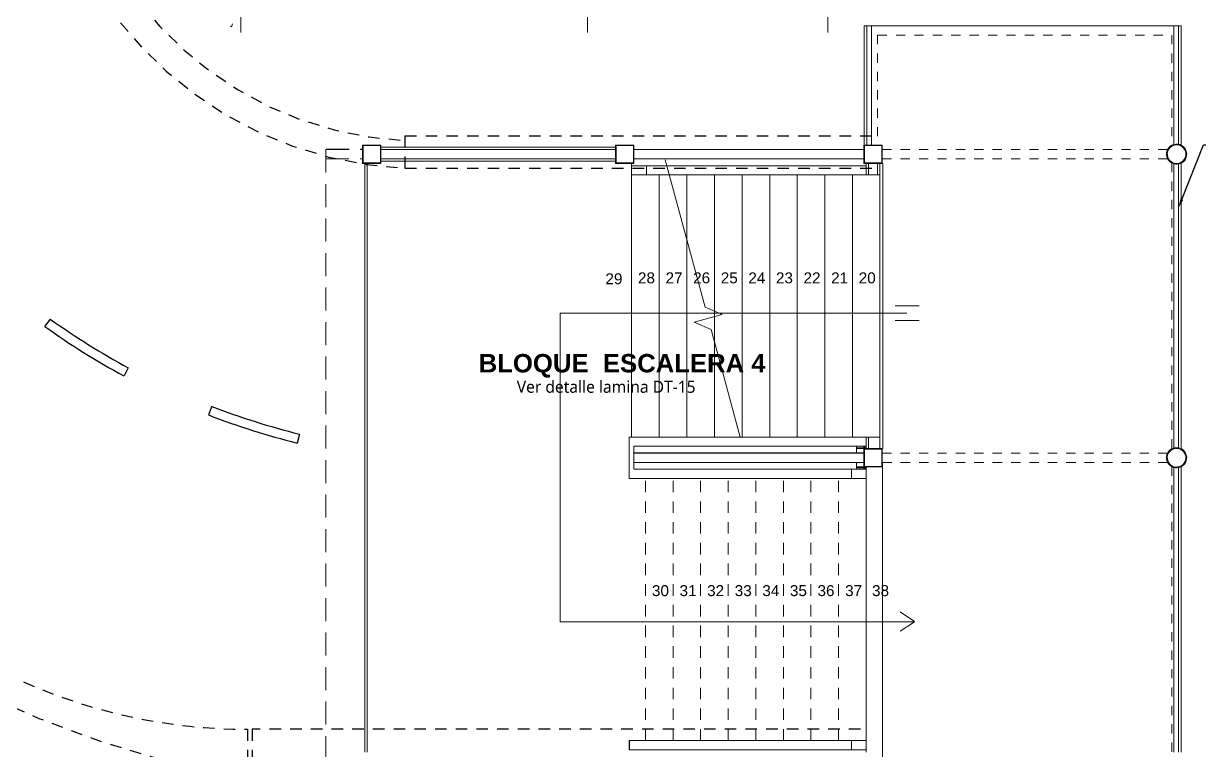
# Model space of a CAD drawing. Header units: metres. Extents: x 28 to 148, y 23 to 113.
# Drawn here: x 41.95 to 54.74, y 52.92 to 60.83 of the extents above; entities that cross this region are included whole.
import ezdxf
from ezdxf import colors
from ezdxf.entities.mleader import LeaderData, LeaderLine
from ezdxf.enums import TextEntityAlignment as Align
from ezdxf.math import Vec2, Vec3

# ---------------------------------------------------------------- set-up
doc = ezdxf.new("R2010")
doc.units = ezdxf.units.M
for name, pattern in [('DASHED2', [0.375, 0.25, -0.125]), ('HIDDEN2', [0.1875, 0.125, -0.0625]), ('RAYITAS2', [0.1875, 0.125, -0.0625]), ('Trazo pequeño', [3, 2, -1])]:
    doc.linetypes.add(name, pattern=pattern)
for name, color, linetype, lineweight in [('COLUMNAS 50', 32, 'Continuous', 70), ('GRAFO 0 BLANCO', 7, 'Continuous', 0), ('letras sr', 7, 'Continuous', 5), ('MK-LINEAS GENERALES', 7, 'Continuous', 0), ('Proyeccciones', 1, 'DASHED2', 18), ('S-STRS', 31, 'Continuous', 9), ('S-STRS-ANNO', 31, 'Continuous', 9), ('S-STRS-MBND', 31, 'Trazo pequeño', 9), ('Structural - Bearing_Pen_No__20', 1, 'Continuous', 0), ('Vanos', 140, 'Continuous', 5)]:
    doc.layers.add(name, color=color, linetype=linetype, lineweight=lineweight)
doc.layers.add('Separador de bike pintado', color=8, linetype='Continuous')
doc.styles.add('Arial_10', font='arial.ttf', dxfattribs={"height": 119.0625})
doc.styles.add('Generales', font='trebuc.ttf', dxfattribs={"height": 0.1})
doc.styles.add('TURBO_BASS', font='swisseb.ttf')

msp = doc.modelspace()

# ---------------------------------------------------------------- linework, layer by layer
at = {"color": 251, "linetype": 'HIDDEN2', "lineweight": -3, "true_color": 0x636466}
for p, q in [((46.1, 59.604), (51.228, 59.604)), ((46.1, 59.604), (46.1, 59.253)), ((46.1, 59.253), (51.228, 59.253)), ((44.386, 53.153), (44.386, 52.803)), ((51.052, 53.153), (44.437, 53.153)), ((44.437, 53.153), (44.437, 52.803))]:
    msp.add_line(p, q, dxfattribs=at)
msp.add_line((48.539, 53.03), (48.539, 52.93))
for centre, radius, start, end in [((46.292, 63.449), 4.2, 178.6112, 267.3714), ((46.292, 63.449), 3.9, 178.6112, 267.169), ((46.292, 63.449), 11, 194.5626, 255.4251), ((44.386, 59.153), 6, 246.0705, 270.0062)]:
    msp.add_arc(centre, radius, start, end, dxfattribs=at)
at = {"layer": 'COLUMNAS 50', "color": 1, "linetype": 'Continuous', "lineweight": 5}
msp.add_line((50.699, 60.908), (50.699, 60.728), dxfattribs=at)
at = {"layer": 'GRAFO 0 BLANCO'}
for p, q in [((51.091, 60.8), (54.539, 60.8)), ((54.459, 60.8), (54.459, 59.503)), ((54.509, 60.8), (54.509, 59.503)), ((54.539, 60.8), (54.539, 59.503)), ((45.664, 59.305), (45.664, 52.905)), ((54.459, 59.308), (54.459, 56.203)), ((54.509, 59.308), (54.509, 56.203)), ((54.539, 59.308), (54.539, 56.203)), ((51.291, 56.055), (51.291, 52.855)), ((54.459, 56.008), (54.459, 52.903)), ((54.509, 56.008), (54.509, 52.903)), ((54.539, 56.008), (54.539, 52.903))]:
    msp.add_line(p, q, dxfattribs=at)
at = {"layer": 'MK-LINEAS GENERALES', "color": 7, "linetype": 'Continuous'}
for p, q in [((51.091, 60.8), (51.091, 59.505)), ((51.121, 60.8), (51.121, 59.505)), ((51.171, 60.8), (51.171, 59.505)), ((45.639, 59.505), (45.639, 59.305)), ((45.839, 59.505), (45.639, 59.505)), ((45.833, 59.499), (45.645, 59.499)), ((45.645, 59.499), (45.645, 59.311)), ((45.833, 59.311), (45.833, 59.499)), ((45.839, 59.305), (45.839, 59.505)), ((48.389, 59.48), (45.839, 59.48)), ((45.839, 59.455), (48.389, 59.455)), ((48.589, 59.505), (48.389, 59.505)), ((48.389, 59.505), (48.389, 59.305)), ((48.583, 59.499), (48.395, 59.499)), ((48.395, 59.499), (48.395, 59.311)), ((48.583, 59.311), (48.583, 59.499)), ((48.589, 59.305), (48.589, 59.505)), ((48.589, 59.455), (51.089, 59.455)), ((51.089, 59.505), (51.089, 59.305)), ((51.289, 59.505), (51.089, 59.505)), ((51.095, 59.499), (51.095, 59.311)), ((51.283, 59.499), (51.095, 59.499)), ((51.283, 59.355), (51.283, 59.499)), ((51.289, 59.305), (51.289, 59.505)), ((45.839, 59.355), (48.389, 59.355)), ((48.395, 59.33), (45.839, 59.33)), ((48.589, 59.355), (51.089, 59.355)), ((51.283, 59.311), (51.283, 59.355)), ((45.839, 59.305), (45.639, 59.305)), ((45.645, 59.311), (45.833, 59.311)), ((45.689, 59.305), (45.689, 52.905)), ((48.589, 59.305), (48.389, 59.305)), ((48.395, 59.311), (48.583, 59.311)), ((48.564, 56.33), (48.564, 59.311)), ((48.564, 59.28), (51.114, 59.28)), ((48.724, 59.18), (48.724, 59.28)), ((51.289, 59.305), (51.089, 59.305)), ((51.095, 59.311), (51.283, 59.311)), ((51.114, 59.305), (51.114, 59.18)), ((51.139, 59.18), (51.139, 59.305)), ((51.239, 59.305), (51.239, 59.18)), ((51.264, 59.305), (51.264, 56.205)), ((51.294, 59.305), (51.294, 56.205)), ((48.564, 59.18), (51.264, 59.18)), ((48.865, 59.18), (48.865, 56.33)), ((49.165, 59.18), (49.165, 56.33)), ((49.465, 59.18), (49.465, 56.33)), ((49.765, 59.18), (49.765, 56.33)), ((50.065, 59.18), (50.065, 56.33)), ((50.365, 59.18), (50.365, 56.33)), ((50.665, 59.18), (50.665, 56.33)), ((50.964, 59.18), (50.964, 56.33)), ((48.539, 56.33), (51.264, 56.33)), ((48.539, 55.88), (48.539, 56.33)), ((51.114, 56.33), (51.114, 56.205)), ((51.139, 56.205), (51.139, 56.33)), ((48.589, 56.23), (51.114, 56.23)), ((48.589, 55.98), (48.589, 56.23)), ((48.589, 56.159), (51.089, 56.159)), ((48.589, 56.155), (51.089, 56.155)), ((51.009, 56.159), (51.009, 56.23)), ((51.114, 56.214), (51.009, 56.214)), ((51.289, 56.205), (51.009, 56.205)), ((51.089, 56.23), (51.089, 55.98)), ((51.283, 56.199), (51.095, 56.199)), ((51.095, 56.199), (51.095, 56.011)), ((51.098, 56.214), (51.098, 56.23)), ((51.283, 56.155), (51.283, 56.199)), ((51.283, 56.011), (51.283, 56.155)), ((51.289, 56.005), (51.289, 56.205)), ((48.589, 56.055), (51.089, 56.055)), ((51.009, 55.98), (51.009, 56.055)), ((51.289, 56.005), (51.009, 56.005)), ((51.095, 56.011), (51.283, 56.011)), ((51.114, 56.005), (51.114, 52.905)), ((51.114, 55.88), (48.539, 55.88)), ((51.114, 55.98), (48.589, 55.98)), ((50.954, 55.88), (50.954, 55.98)), ((51.114, 55.996), (51.009, 55.996)), ((51.098, 55.996), (51.098, 55.98)), ((51.114, 53.03), (48.539, 53.03)), ((50.954, 53.03), (50.954, 52.93)), ((51.114, 52.93), (48.539, 52.93))]:
    msp.add_line(p, q, dxfattribs=at)
at = {"layer": 'MK-LINEAS GENERALES', "color": 7, "linetype": 'RAYITAS2'}
for p, q in [((48.714, 53.03), (48.714, 55.88)), ((49.014, 53.03), (49.014, 55.88)), ((49.314, 53.03), (49.314, 55.88)), ((49.614, 53.03), (49.614, 55.88)), ((49.914, 53.03), (49.914, 55.88)), ((50.214, 53.03), (50.214, 55.88)), ((50.513, 53.03), (50.513, 55.88)), ((50.813, 53.03), (50.813, 55.88))]:
    msp.add_line(p, q, dxfattribs=at)
at = {"layer": 'MK-LINEAS GENERALES', "color": 7, "linetype": 'Continuous'}
for centre, radius, start, end in [((54.489, 59.405), 0.11, 297.1422, 297.1115), ((54.489, 59.405), 0.101, 299.5616, 299.5277), ((54.489, 56.105), 0.11, 297.1422, 297.1115), ((54.489, 56.105), 0.101, 299.5616, 299.5277)]:
    msp.add_arc(centre, radius, start, end, dxfattribs=at)
at = {"layer": 'Proyeccciones', "linetype": 'DASHED2', "lineweight": 9, "ltscale": 0.4}
for p, q in [((51.239, 60.7), (54.439, 60.7)), ((51.239, 60.7), (51.239, 59.505)), ((54.439, 60.7), (54.439, 59.503)), ((51.289, 59.455), (54.392, 59.455)), ((51.289, 59.355), (54.392, 59.355)), ((54.439, 59.308), (54.439, 56.203)), ((51.289, 56.155), (54.392, 56.155)), ((51.289, 56.055), (54.392, 56.055)), ((54.392, 56.055), (51.289, 56.055)), ((54.439, 56.008), (54.439, 52.903))]:
    msp.add_line(p, q, dxfattribs=at)
at = {"layer": 'Proyeccciones'}
for p, q in [((45.239, 59.455), (45.639, 59.455)), ((45.239, 59.455), (45.239, 52.752)), ((45.243, 59.459), (45.639, 59.459)), ((45.239, 59.355), (45.639, 59.355))]:
    msp.add_line(p, q, dxfattribs=at)
at = {"layer": 'S-STRS'}
for p, q in [((51.555, 57.677), (47.786, 57.677)), ((47.786, 54.323), (47.786, 57.677)), ((51.43, 57.758), (51.69, 57.758)), ((51.43, 57.596), (51.69, 57.596)), ((51.641, 54.325), (51.483, 54.429)), ((51.641, 54.323), (47.786, 54.323)), ((51.641, 54.323), (51.483, 54.219))]:
    msp.add_line(p, q, dxfattribs=at)
at = {"layer": 'S-STRS-MBND', "linetype": 'Continuous'}
for p, q in [((48.93, 59.343), (49.363, 57.741)), ((49.363, 57.741), (49.547, 57.661)), ((49.547, 57.661), (49.245, 57.579)), ((49.245, 57.579), (49.429, 57.5)), ((49.429, 57.5), (49.745, 56.33))]:
    msp.add_line(p, q, dxfattribs=at)
at = {"layer": 'Separador de bike pintado'}
for p, q in [((42.186, 57.531), (42.244, 57.612)), ((43.092, 57.083), (43.045, 56.995)), ((44, 56.664), (43.964, 56.57)), ((44, 56.664), (43.964, 56.57)), ((44.954, 56.362), (44.929, 56.265)), ((44.954, 56.362), (44.929, 56.265))]:
    msp.add_line(p, q, dxfattribs=at)
for radius, start, end in [(7.95, 234.4044, 241.6159), (8.05, 234.4033, 241.6159), (7.95, 248.8277, 256.044), (7.95, 248.8277, 256.044), (8.05, 248.8277, 256.0394), (8.05, 248.8277, 256.0394)]:
    msp.add_arc((46.871, 64.077), radius, start, end, dxfattribs=at)
at = {"layer": 'Structural - Bearing_Pen_No__20', "linetype": 'Continuous'}
for p, q in [((44.316, 60.908), (44.316, 60.728)), ((48.083, 60.908), (48.083, 60.728))]:
    msp.add_line(p, q, dxfattribs=at)
at = {"layer": 'Vanos', "color": 145, "lineweight": 5}
for p, q in [((44.213, 60.789), (44.198, 60.798)), ((44.224, 60.823), (44.213, 60.789))]:
    msp.add_line(p, q, dxfattribs=at)

# ---------------------------------------------------------------- texts
at = {"layer": 'letras sr', "style": 'TURBO_BASS'}
msp.add_text('BLOQUE  ESCALERA 4', height=0.2, dxfattribs=at).set_placement((48.461, 57.033), align=Align.CENTER)
at = {"layer": 'letras sr', "insert": (47.315, 57.158), "char_height": 0.115, "attachment_point": 1, "style": 'Generales'}
msp.add_mtext('{\\H1.13043x; \\PVer detalle lamina DT-15}', dxfattribs=at)
at = {"layer": 'S-STRS-ANNO', "char_height": 0.1191, "attachment_point": 1, "line_spacing_factor": 0.941778, "style": 'Arial_10'}
for s, insert, width in [('29', (48.279, 58.11), 0.21978), ('28', (48.633, 58.12), 0.10989), ('27', (48.933, 58.12), 0.10989), ('26', (49.233, 58.12), 0.10989), ('25', (49.533, 58.12), 0.10989), ('24', (49.833, 58.12), 0.10989), ('23', (50.133, 58.12), 0.10989), ('22', (50.433, 58.12), 0.10989), ('21', (50.733, 58.12), 0.10989), ('20', (51.033, 58.12), 0.10989), ('30', (48.785, 54.72), 0.21978), ('31', (49.085, 54.72), 0.21978), ('32', (49.385, 54.72), 0.21978), ('33', (49.685, 54.72), 0.21978), ('34', (49.985, 54.72), 0.21978), ('35', (50.285, 54.72), 0.21978), ('36', (50.585, 54.72), 0.21978), ('37', (50.885, 54.72), 0.21978), ('38', (51.178, 54.72), 0.21978)]:
    msp.add_mtext(s, dxfattribs=dict(at, insert=insert, width=width))

# ---------------------------------------------------------------- leaders
at = {"layer": 'letras sr'}
ml = msp.add_multileader_mtext('Standard', dxfattribs=at)
ml.set_content('{\\H1.13043x;Baranda  tipo II\\P (ver detalle\\PLAMINA DT-23)} ', color=256, style='Generales')
ml.set_leader_properties()
ml.build(insert=Vec2(0, 0))
ml.multileader.update_dxf_attribs({"text_right_attachment_type": 6, "dogleg_length": 0.36, "arrow_head_size": 0.1})
ctx = ml.context
ctx.base_point, ctx.char_height, ctx.arrow_head_size, ctx.landing_gap_size, ctx.plane_origin = Vec3(54.966, 59.506), 0.115, 0.1, 0.09, Vec3(54.124, 59.27)
ctx.right_attachment = 6
notes = []
notes.append((ctx, [(0, (1, 1, 0), (54.783, 59.506), (1, 0), 0.183, [(0, [(54.509, 58.821)], 0, [])])]))
ctx.mtext.insert, ctx.mtext.flow_direction = Vec3(55.056, 59.582), 5
for ctx, leaders in notes:
    for number, flags, end, landing, length, lines in leaders:
        leader = LeaderData()
        leader.index, (leader.has_last_leader_line, leader.has_dogleg_vector, leader.attachment_direction) = number, flags
        leader.last_leader_point, leader.dogleg_vector, leader.dogleg_length = Vec3(end), Vec3(landing), length
        for number, points, colour, breaks in lines:
            line = LeaderLine()
            line.index, line.vertices, line.color, line.breaks = number, Vec3.list(points), colors.encode_raw_color(colour), breaks
            leader.lines.append(line)
        ctx.leaders.append(leader)

doc.saveas('drawing.dxf')
